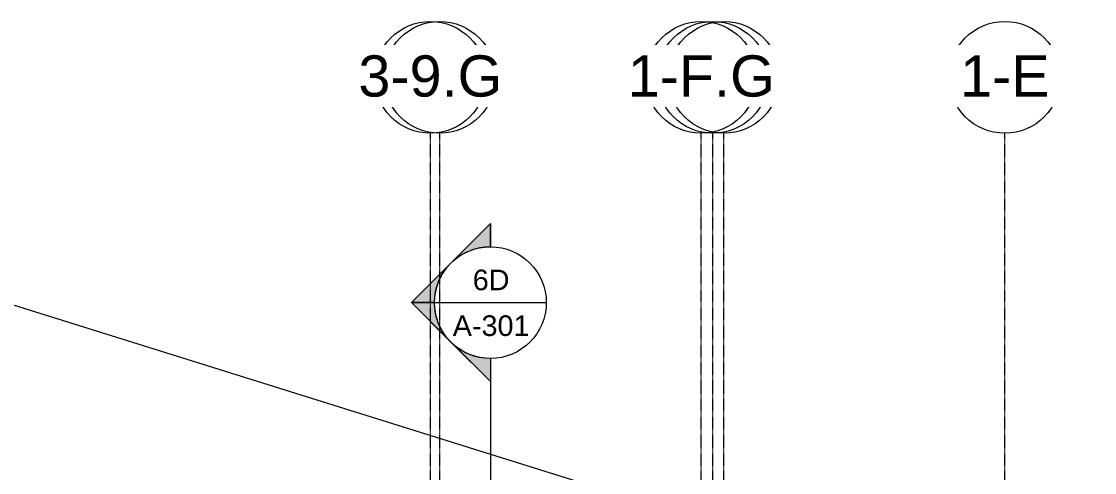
# Model space of a CAD drawing. Header units: inches. Extents: x 21386 to 98862, y -290 to 853.
# Drawn here: x 27567 to 28489, y 447 to 835 of the extents above; entities that cross this region are included whole.
import ezdxf

# ---------------------------------------------------------------- set-up
doc = ezdxf.new("R2010")
doc.units = ezdxf.units.IN
doc.header["$MEASUREMENT"] = 0
doc.linetypes.add('Grid Line 1_2_', pattern=[0.875, 0.5, -0.125, 0.125, -0.125])
for name, color, linetype, lineweight in [('A-ANNO-IDEN', 131, 'Continuous', 9), ('G-ANNO-SYMB', 111, 'Continuous', 9), ('S-GRID', 1, 'Continuous', 9), ('S-GRID-IDEN', 1, 'Continuous', 9)]:
    doc.layers.add(name, color=color, linetype=linetype, lineweight=lineweight)
doc.styles.add('Arial_2', font='arial.ttf', dxfattribs={"height": 35.407186})
doc.styles.add('Arial_3', font='arial.ttf', dxfattribs={"height": 17.703593})

# ---------------------------------------------------------------- blocks, each defined once
blk = doc.blocks.new('Grid - Grid Head - Circle-14747-Building Section - North_South looking East _ Clinic')
at = {"layer": 'S-GRID-IDEN'}
blk.add_circle((21143.8, 786.66), 48, dxfattribs=at)
blk = doc.blocks.new('Section - Section Head - Filled-1526-Building Section - North_South looking East _ Clinic')
at = {"layer": 'G-ANNO-SYMB'}
h = blk.add_hatch(color=256, dxfattribs=at)
edge = h.paths.add_edge_path(flags=0)
edge.add_arc((22248.83, 593.16), 48.06, 47.9216, 90)
edge.add_line((22248.83, 641.22), (22248.83, 661.04))
edge.add_line((22248.83, 661.04), (22281.04, 628.83))
h = blk.add_hatch(color=256, dxfattribs=at)
edge = h.paths.add_edge_path(flags=0)
edge.add_line((22282.77, 627.1), (22316.72, 593.16))
edge.add_line((22316.72, 593.16), (22296.83, 593.16))
edge.add_arc((22248.83, 593.16), 48, 360, 405)
h = blk.add_hatch(color=256, dxfattribs=at)
edge = h.paths.add_edge_path(flags=0)
edge.add_arc((22248.83, 593.16), 48, 315, 360)
edge.add_line((22296.83, 593.16), (22316.72, 593.16))
edge.add_line((22316.72, 593.16), (22282.77, 559.22))
h = blk.add_hatch(color=256, dxfattribs=at)
edge = h.paths.add_edge_path(flags=0)
edge.add_line((22281.04, 557.48), (22248.83, 525.27))
edge.add_line((22248.83, 525.27), (22248.83, 545.09))
edge.add_arc((22248.83, 593.16), 48.06, 270, 312.0784)
for p, q in [((22316.72, 593.16), (22248.83, 661.04)), ((22248.83, 641.16), (22248.83, 661.04)), ((22281.04, 628.83), (22248.83, 661.04)), ((22248.83, 661.04), (22248.83, 641.22)), ((22316.72, 593.16), (22282.77, 627.1)), ((22316.72, 593.16), (22248.83, 525.27)), ((22282.77, 559.22), (22316.72, 593.16)), ((22296.83, 593.16), (22316.72, 593.16)), ((22316.72, 593.16), (22296.83, 593.16)), ((22248.83, 525.27), (22281.04, 557.48)), ((22248.83, 545.16), (22248.83, 525.27)), ((22248.83, 545.09), (22248.83, 525.27))]:
    blk.add_line(p, q, dxfattribs=at)
for radius, start, end in [(48, 90, 270), (48.06, 47.9216, 90), (48, 270, 90), (48, 360, 45), (48, 315, 360), (48.06, 270, 312.0784)]:
    blk.add_arc((22248.83, 593.16), radius, start, end, dxfattribs=at)

msp = doc.modelspace()

# ---------------------------------------------------------------- linework, layer by layer
at = {"layer": 'A-ANNO-IDEN', "color": 153}
msp.add_line((28489.41, 300.65), (27523.35, 602.72), dxfattribs=at)
at = {"layer": 'G-ANNO-SYMB'}
for p, q in [((27922.39, 593.16), (28018.39, 593.16)), ((27970.39, 545.16), (27970.39, -271.66))]:
    msp.add_line(p, q, dxfattribs=at)
at = {"layer": 'S-GRID', "linetype": 'Grid Line 1_2_'}
for p, q in [((27918.81, -132.76), (27918.81, 738.66)), ((27926.81, -132.76), (27926.81, 738.66)), ((28151.56, -132.76), (28151.56, 738.66)), ((28161.56, -132.76), (28161.56, 738.66)), ((28171.06, -132.76), (28171.06, 738.66)), ((28412.31, -132.76), (28412.31, 738.66)), ((28412.31, -132.76), (28412.31, 738.66))]:
    msp.add_line(p, q, dxfattribs=at)

# ---------------------------------------------------------------- block references
at = {"layer": 'G-ANNO-SYMB', "extrusion": (0, 0, -1)}
msp.add_blockref('Section - Section Head - Filled-1526-Building Section - North_South looking East _ Clinic', (-50219.22, 0), dxfattribs=at)
at = {"layer": 'S-GRID-IDEN'}
for p in [(6783.01, 0), (7027.26, 0), (7268.51, 0)]:
    msp.add_blockref('Grid - Grid Head - Circle-14747-Building Section - North_South looking East _ Clinic', p, dxfattribs=at)

# ---------------------------------------------------------------- texts
at = {"layer": 'G-ANNO-SYMB', "char_height": 17.704, "attachment_point": 2, "line_spacing_factor": 0.938532, "style": 'Arial_3'}
for s, insert, width in [('6D', (27971, 621.5), 37.584), ('A-301', (27971, 582.22), 78.624)]:
    msp.add_mtext(s, dxfattribs=dict(at, insert=insert, width=width))

# ---------------------------------------------------------------- next in the draw order: texts
at = {"layer": 'S-GRID-IDEN', "char_height": 35.407, "width": 85.104, "attachment_point": 2, "line_spacing_factor": 0.938532, "style": 'Arial_2', "bg_fill": 3, "box_fill_scale": 1.25, "bg_fill_color": 0, "bg_fill_transparency": 0}
for s, insert in [('3-9', (27926.8, 805.53)), ('3-8', (28171.05, 805.53)), ('3-7', (28412.3, 805.53))]:
    msp.add_mtext(s, dxfattribs=dict(at, insert=insert))

# ---------------------------------------------------------------- next in the draw order: block references
at = {"layer": 'S-GRID-IDEN'}
for p in [(6775.01, 0), (7017.76, 0), (7268.51, 0)]:
    msp.add_blockref('Grid - Grid Head - Circle-14747-Building Section - North_South looking East _ Clinic', p, dxfattribs=at)

# ---------------------------------------------------------------- next in the draw order: texts
at = {"layer": 'S-GRID-IDEN', "char_height": 35.407, "attachment_point": 2, "line_spacing_factor": 0.938532, "style": 'Arial_2', "bg_fill": 3, "box_fill_scale": 1.25, "bg_fill_color": 0, "bg_fill_transparency": 0}
for s, insert, width in [('3-9.G', (27918.8, 805.53), 147.312), ('1-F', (28161.55, 805.53), 88.128), ('1-E', (28412.3, 805.53), 91.584)]:
    msp.add_mtext(s, dxfattribs=dict(at, insert=insert, width=width))

# ---------------------------------------------------------------- next in the draw order: block references
at = {"layer": 'S-GRID-IDEN'}
msp.add_blockref('Grid - Grid Head - Circle-14747-Building Section - North_South looking East _ Clinic', (7007.76, 0), dxfattribs=at)

# ---------------------------------------------------------------- next in the draw order: texts
at = {"layer": 'S-GRID-IDEN', "insert": (28151.55, 805.53), "char_height": 35.407, "width": 150.336, "attachment_point": 2, "line_spacing_factor": 0.938532, "style": 'Arial_2', "bg_fill": 3, "box_fill_scale": 1.25, "bg_fill_color": 0, "bg_fill_transparency": 0}
msp.add_mtext('1-F.G', dxfattribs=at)

doc.saveas('drawing.dxf')
